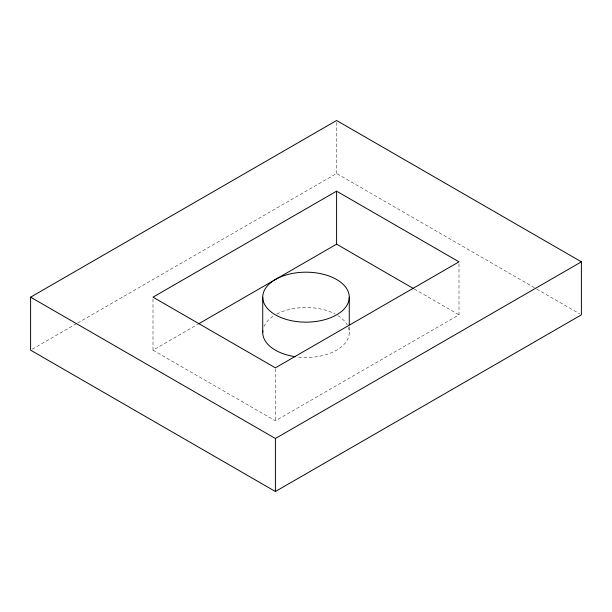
<?xml version="1.0" encoding="UTF-8"?>
<svg xmlns="http://www.w3.org/2000/svg" width="612" height="612" viewBox="0 0 612 612"><rect width="100%" height="100%" fill="white"/><g stroke="black" fill="none" stroke-linecap="round" stroke-linejoin="round"><path stroke-width="0.46" stroke-dasharray="3.06 2.29" d="M32.252 349.215L76.913 323.427M77.739 322.952L336.6 173.502L535.913 288.573M153 299.061L153 350.163L197.661 324.383M153 350.163L275.4 420.834L459 314.836L459 262.778M536.739 289.048L579.748 313.88M414.339 289.048L459 314.836M349.276 326.77L349.276 332.5M336.6 122.392L336.6 173.502M275.4 368.776L275.4 420.834M348.358 327.382A43.276 24.985 0 0 1 297.134 356.957M263.971 326.556A43.276 24.985 0 0 1 274.054 315.647M276.808 314.055A43.276 24.985 0 0 1 335.192 314.055M337.946 315.647A43.276 24.985 0 0 1 347.233 324.918"/><path stroke-width="0.92" d="M30.6 297.164L336.6 120.495L581.4 261.837L581.4 314.836L275.4 491.505L30.6 350.163L30.6 297.164L275.4 438.498L581.4 261.837M336.6 191.166L153 297.164L275.4 367.835L459 261.837L336.6 191.166L336.6 244.165L198.487 323.909M336.6 244.165L413.513 288.573M349.276 297.164A43.276 24.985 0 0 1 284.366 318.806A43.276 24.985 0 0 1 284.366 275.53A43.276 24.985 0 0 1 349.276 297.164L349.276 324.857M275.4 438.498L275.4 491.505M262.724 297.164L262.724 332.5M295.412 356.727A43.276 24.985 0 0 1 262.831 330.778"/></g></svg>
